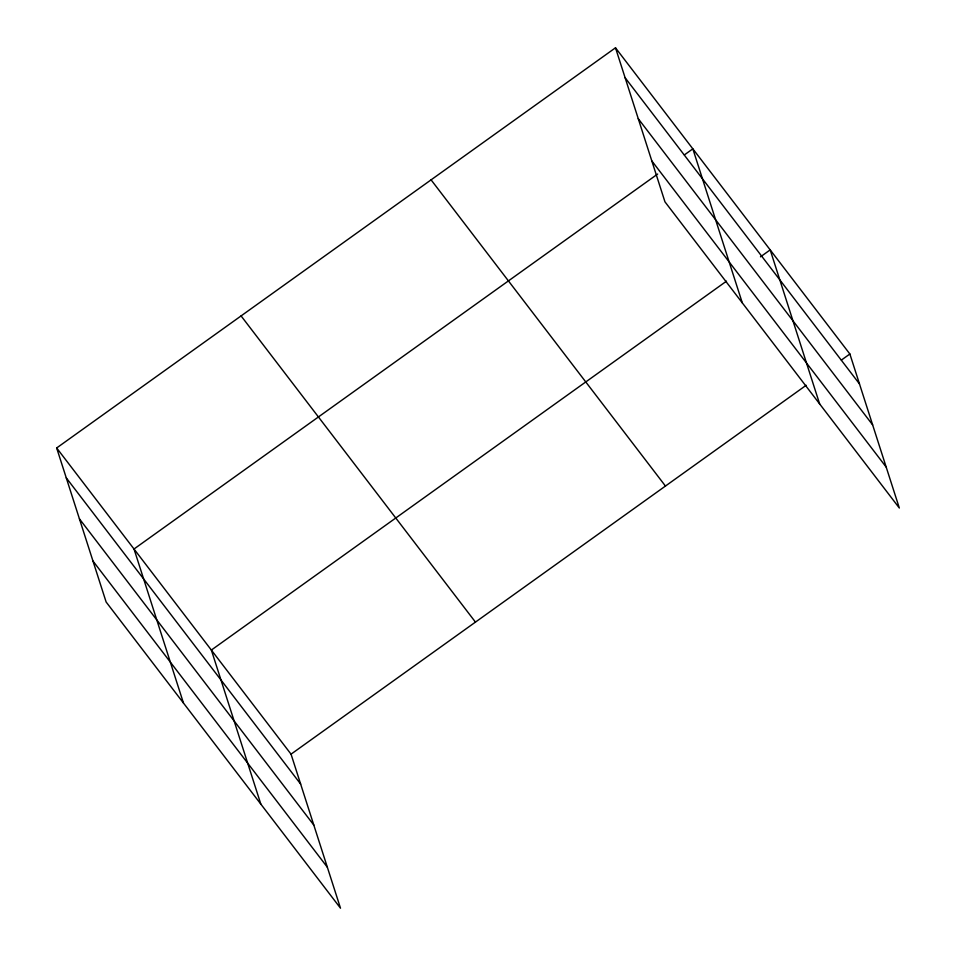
<?xml version="1.0" encoding="UTF-8"?>
<svg xmlns="http://www.w3.org/2000/svg" width="956" height="956" viewBox="0 0 956 956"><rect width="100%" height="100%" fill="white"/><g stroke="black" fill="none" stroke-linecap="round" stroke-linejoin="round"><path stroke-width="1.43" d="M56.667 447.97L291.042 754.165L340.503 908.2L106.128 602.005L56.667 447.97L615.497 47.8L849.872 353.995L899.333 508.03L664.958 201.836L615.497 47.8M657.656 174.04L134.019 549.007L183.468 703.054M684.353 154.92L692.837 148.849L742.298 302.885M726.512 281.16L211.36 650.056L260.821 804.092M760.474 256.841L770.189 249.886L819.639 403.934M291.042 754.165L806.195 385.268M841.376 360.077L849.872 353.995M625.105 77.735L859.48 383.93M638.25 118.687L872.637 424.882M651.801 160.883L886.176 467.078M431.084 179.859L665.46 486.054M241.079 315.91L475.455 622.105M66.287 477.892L300.662 784.087M79.432 518.857L313.807 825.052M92.983 561.053L327.358 867.247"/></g></svg>
